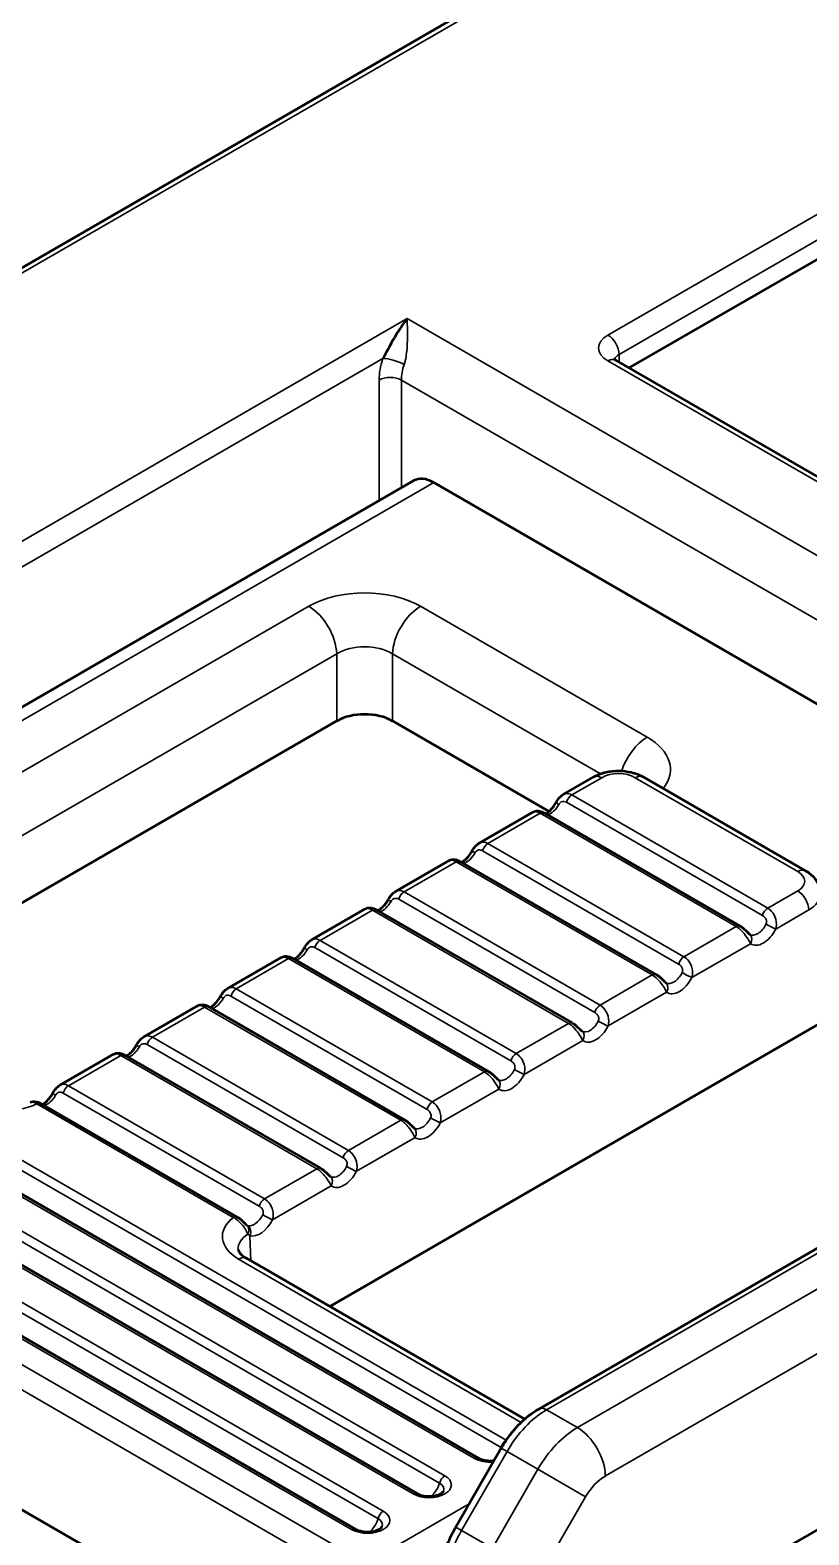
# Model space of a CAD drawing. Header units: millimetres. Extents: x 0 to 415, y 0 to 297.
# Drawn here: x 86.32 to 96.16, y 104.75 to 123.77 of the extents above; entities that cross this region are included whole.
import ezdxf

# ---------------------------------------------------------------- set-up
doc = ezdxf.new("R2010")
doc.units = ezdxf.units.MM
doc.layers.add('Sichtbar (ISO)', color=7, linetype='Continuous', lineweight=50)
doc.layers.add('Sichtbar schmal (ISO)', color=7, linetype='Continuous', lineweight=35)

msp = doc.modelspace()

# ---------------------------------------------------------------- linework, layer by layer
at = {"layer": 'Sichtbar (ISO)'}
for p, q in [((111.023, 135.096), (75.845, 114.785)), ((93.893, 119.504), (99.916, 122.981)), ((126.539, 122.294), (95.613, 104.439)), ((96.975, 117.725), (93.722, 119.603)), ((91.169, 118.079), (81.57, 112.537)), ((91.419, 118.054), (96.373, 115.194)), ((90.193, 115.041), (83.713, 111.299)), ((92.878, 113.899), (90.9, 115.041)), ((93.057, 114.11), (93.444, 114.334)), ((94.068, 114.334), (96.123, 113.148)), ((93.057, 114.11), (93.057, 114.11)), ((91.996, 113.498), (92.674, 113.889)), ((95.294, 112.448), (92.815, 113.88)), ((92.91, 113.88), (92.91, 113.88)), ((90.935, 112.886), (91.613, 113.277)), ((94.234, 111.836), (91.755, 113.267)), ((89.875, 112.273), (90.553, 112.665)), ((93.173, 111.224), (90.694, 112.655)), ((103.535, 112.573), (92.747, 106.344)), ((91.987, 105.724), (80.956, 112.093)), ((88.814, 111.661), (89.492, 112.052)), ((92.112, 110.611), (89.633, 112.042)), ((91.21, 105.275), (80.179, 111.644)), ((87.753, 111.049), (88.431, 111.44)), ((91.052, 109.999), (88.573, 111.43)), ((96.557, 111.366), (90.104, 107.641)), ((90.432, 104.826), (79.401, 111.195)), ((86.693, 110.436), (87.371, 110.828)), ((89.991, 109.387), (87.512, 110.818)), ((86.693, 110.436), (86.693, 110.436)), ((88.935, 108.771), (86.449, 110.206)), ((92.571, 106.217), (89.052, 108.249)), ((92.274, 105.849), (91.698, 104.852)), ((85.561, 105.446), (90.21, 102.762))]:
    msp.add_line(p, q, dxfattribs=at)
for centre, major_axis, ratio, start_param, end_param in [((91.419, 117.646), (-0.25, 0.433), 0.57735, 5.497787, 6.283185), ((90.546, 114.836), (-0.5, 0), 0.577746, 3.927333, 5.497445), ((93.544, 114.161), (-0.1, 0.173), 0.57735, 6.282547, 6.283185), ((93.968, 114.161), (0.1, 0.173), 0.57735, 0, 0.000638), ((92.765, 113.793), (0.05, 0.0866), 0.57735, 0, 0.000809), ((91.705, 113.181), (0.05, 0.0866), 0.57735, 0, 0.000807), ((90.644, 112.568), (0.05, 0.0866), 0.57735, 0, 0.000805), ((95.355, 112.265), (0.0595, 0.0804), 0.803106, 0.004493, 0.005977), ((95.511, 112.52), (-0.094, -0.177), 0.599546, 6.259662, 6.261953), ((89.583, 111.956), (0.05, 0.0866), 0.57735, 0, 0.000804), ((94.294, 111.652), (0.0595, 0.0804), 0.803106, 0.004494, 0.005978), ((94.451, 111.908), (-0.094, -0.177), 0.599546, 6.261081, 6.261953), ((88.523, 111.343), (0.05, 0.0866), 0.57735, 0, 0.000802), ((93.234, 111.04), (0.0595, 0.0804), 0.803106, 0.004495, 0.00598), ((93.39, 111.295), (-0.094, -0.177), 0.599546, 6.261081, 6.261953), ((87.462, 110.731), (0.05, 0.0866), 0.57735, 0, 0.0008), ((92.173, 110.428), (0.0595, 0.0804), 0.803106, 0.004496, 0.00598), ((92.329, 110.683), (-0.094, -0.177), 0.599546, 6.259658, 6.261953), ((86.399, 110.12), (0.05, 0.0866), 0.57735, 0, 0.000797), ((91.112, 109.815), (0.0595, 0.0804), 0.803106, 0.004497, 0.005982), ((91.269, 110.071), (-0.094, -0.177), 0.599546, 6.26108, 6.261953), ((90.052, 109.203), (0.0595, 0.0804), 0.803106, 0.004499, 0.005983), ((90.208, 109.458), (-0.094, -0.177), 0.599546, 6.259656, 6.261953), ((88.952, 108.076), (0.1, 0.173), 0.57735, 0, 0.000635)]:
    msp.add_ellipse(centre, major_axis=major_axis, ratio=ratio, start_param=start_param, end_param=end_param, dxfattribs=at)
for points, knots in [([(91.082, 120.127), (91.061, 120.099), (91.039, 120.069), (91.018, 120.038), (91.008, 120.023), (90.997, 120.007), (90.987, 119.991), (90.979, 119.979), (90.971, 119.967), (90.964, 119.955)], [-0.08964055, -0.08964055, -0.08964055, -0.08964055, -0.07128863, -0.07128863, -0.07128863, -0.06240161, -0.06240161, -0.06240161, -0.05582038, -0.05582038, -0.05582038, -0.05582038]), ([(90.964, 119.955), (90.961, 119.951), (90.958, 119.946), (90.936, 119.911), (90.917, 119.878), (90.857, 119.771), (90.814, 119.69), (90.777, 119.623)], [-0.05582038, -0.05582038, -0.05582038, -0.05582038, -0.05343638, -0.05343638, -0.03690766, -0.03690766, 0, 0, 0, 0]), ([(93.698, 119.621), (93.698, 119.621), (93.698, 119.621), (93.7, 119.619), (93.702, 119.617), (93.71, 119.61), (93.715, 119.607), (93.722, 119.603)], [5.9026968, 5.9026968, 5.9026968, 5.9026968, 5.969026, 5.969026, 6.1261057, 6.1261057, 6.2831853, 6.2831853, 6.2831853, 6.2831853]), ([(93.444, 114.334), (93.49, 114.361), (93.542, 114.38), (93.65, 114.406), (93.707, 114.412), (93.815, 114.411), (93.868, 114.404), (93.971, 114.38), (94.023, 114.36), (94.068, 114.334)], [0, 0, 0, 0, 0.01721388, 0.01721388, 0.03403368, 0.03403368, 0.0497152, 0.0497152, 0.06675706, 0.06675706, 0.06675706, 0.06675706]), ([(92.834, 113.869), (92.835, 113.869), (92.836, 113.87), (92.843, 113.874), (92.851, 113.878), (92.874, 113.895), (92.891, 113.909), (92.922, 113.943), (92.938, 113.963), (92.956, 113.992), (92.962, 114.001), (92.967, 114.01)], [0.01729466, 0.01729466, 0.01729466, 0.01729466, 0.0177364, 0.0177364, 0.02139032, 0.02139032, 0.02879101, 0.02879101, 0.03617596, 0.03617596, 0.03926025, 0.03926025, 0.03926025, 0.03926025]), ([(92.967, 114.01), (92.979, 114.032), (92.992, 114.052), (93.022, 114.086), (93.039, 114.1), (93.057, 114.11)], [0, 0, 0, 0, 0.00738902, 0.00738902, 0.01397717, 0.01397717, 0.01397717, 0.01397717]), ([(92.676, 113.891), (92.686, 113.896), (92.697, 113.9), (92.719, 113.904), (92.731, 113.905), (92.753, 113.903), (92.765, 113.901), (92.789, 113.893), (92.802, 113.887), (92.815, 113.88)], [0.0002568, 0.0002568, 0.0002568, 0.0002568, 0.00376389, 0.00376389, 0.00737982, 0.00737982, 0.01142902, 0.01142902, 0.01619149, 0.01619149, 0.01619149, 0.01619149]), ([(91.773, 113.256), (91.774, 113.257), (91.775, 113.257), (91.783, 113.261), (91.79, 113.266), (91.814, 113.282), (91.83, 113.297), (91.862, 113.331), (91.877, 113.35), (91.896, 113.38), (91.901, 113.389), (91.906, 113.398)], [0.01729453, 0.01729453, 0.01729453, 0.01729453, 0.01773664, 0.01773664, 0.02139081, 0.02139081, 0.02879199, 0.02879199, 0.03617743, 0.03617743, 0.03926021, 0.03926021, 0.03926021, 0.03926021]), ([(91.906, 113.398), (91.919, 113.421), (91.934, 113.444), (91.965, 113.476), (91.98, 113.489), (91.996, 113.498)], [0, 0, 0, 0, 0.00808977, 0.00808977, 0.01397545, 0.01397545, 0.01397545, 0.01397545]), ([(91.616, 113.279), (91.626, 113.284), (91.637, 113.288), (91.66, 113.292), (91.672, 113.293), (91.698, 113.29), (91.711, 113.287), (91.734, 113.278), (91.744, 113.273), (91.755, 113.267)], [0.00035458, 0.00035458, 0.00035458, 0.00035458, 0.00389403, 0.00389403, 0.00783053, 0.00783053, 0.01233087, 0.01233087, 0.01620142, 0.01620142, 0.01620142, 0.01620142]), ([(96.123, 113.148), (96.165, 113.123), (96.203, 113.092), (96.263, 113.021), (96.286, 112.979), (96.305, 112.912), (96.309, 112.888), (96.31, 112.864)], [0.00000784, 0.00000784, 0.00000784, 0.00000784, 0.01584024, 0.01584024, 0.0311681, 0.0311681, 0.0392042, 0.0392042, 0.0392042, 0.0392042]), ([(90.845, 112.785), (90.857, 112.807), (90.871, 112.828), (90.901, 112.861), (90.917, 112.875), (90.935, 112.886)], [0, 0, 0, 0, 0.00743343, 0.00743343, 0.01397447, 0.01397447, 0.01397447, 0.01397447]), ([(90.556, 112.666), (90.566, 112.672), (90.576, 112.675), (90.599, 112.68), (90.612, 112.68), (90.637, 112.678), (90.65, 112.674), (90.673, 112.666), (90.684, 112.661), (90.694, 112.655)], [0.00035459, 0.00035459, 0.00035459, 0.00035459, 0.00389402, 0.00389402, 0.00783053, 0.00783053, 0.01233091, 0.01233091, 0.01620141, 0.01620141, 0.01620141, 0.01620141]), ([(90.713, 112.644), (90.72, 112.648), (90.727, 112.652), (90.743, 112.663), (90.752, 112.67), (90.775, 112.69), (90.79, 112.706), (90.819, 112.742), (90.833, 112.763), (90.845, 112.785)], [0.01727863, 0.01727863, 0.01727863, 0.01727863, 0.02096902, 0.02096902, 0.02496589, 0.02496589, 0.03168113, 0.03168113, 0.03925233, 0.03925233, 0.03925233, 0.03925233]), ([(95.294, 112.448), (95.305, 112.442), (95.315, 112.435), (95.334, 112.42), (95.343, 112.413), (95.358, 112.399), (95.365, 112.393), (95.376, 112.382), (95.381, 112.377), (95.389, 112.369), (95.392, 112.366), (95.4, 112.358), (95.404, 112.354), (95.41, 112.348), (95.413, 112.347), (95.414, 112.346), (95.414, 112.345), (95.414, 112.345)], [0, 0, 0, 0, 0.00393863, 0.00393863, 0.00745138, 0.00745138, 0.01018635, 0.01018635, 0.01219072, 0.01219072, 0.01374035, 0.01374035, 0.01615821, 0.01615821, 0.01810866, 0.01810866, 0.01833544, 0.01833544, 0.01833544, 0.01833544]), ([(89.785, 112.173), (89.798, 112.196), (89.813, 112.219), (89.844, 112.252), (89.859, 112.264), (89.875, 112.273)], [0, 0, 0, 0, 0.00808967, 0.00808967, 0.01397545, 0.01397545, 0.01397545, 0.01397545]), ([(89.494, 112.054), (89.504, 112.059), (89.515, 112.063), (89.537, 112.067), (89.549, 112.068), (89.571, 112.066), (89.583, 112.063), (89.607, 112.056), (89.621, 112.05), (89.633, 112.042)], [0.00025681, 0.00025681, 0.00025681, 0.00025681, 0.00376384, 0.00376384, 0.0073798, 0.0073798, 0.01142925, 0.01142925, 0.01619145, 0.01619145, 0.01619145, 0.01619145]), ([(89.652, 112.032), (89.653, 112.032), (89.654, 112.033), (89.661, 112.037), (89.669, 112.041), (89.692, 112.058), (89.709, 112.072), (89.74, 112.106), (89.756, 112.126), (89.775, 112.155), (89.78, 112.164), (89.785, 112.173)], [0.01729428, 0.01729428, 0.01729428, 0.01729428, 0.01773718, 0.01773718, 0.02139183, 0.02139183, 0.02879404, 0.02879404, 0.0361805, 0.0361805, 0.03926014, 0.03926014, 0.03926014, 0.03926014]), ([(88.724, 111.56), (88.736, 111.582), (88.75, 111.603), (88.78, 111.637), (88.796, 111.651), (88.814, 111.661)], [0, 0, 0, 0, 0.00743333, 0.00743333, 0.01397447, 0.01397447, 0.01397447, 0.01397447]), ([(94.233, 111.836), (94.244, 111.83), (94.255, 111.823), (94.274, 111.808), (94.282, 111.801), (94.297, 111.787), (94.303, 111.781), (94.314, 111.771), (94.319, 111.766), (94.327, 111.758), (94.331, 111.754), (94.336, 111.749), (94.339, 111.746), (94.343, 111.742), (94.345, 111.74), (94.348, 111.738), (94.349, 111.736), (94.352, 111.734), (94.353, 111.733), (94.354, 111.733)], [0, 0, 0, 0, 0.00399347, 0.00399347, 0.0074217, 0.0074217, 0.00999078, 0.00999078, 0.01207308, 0.01207308, 0.01363484, 0.01363484, 0.01494836, 0.01494836, 0.01605273, 0.01605273, 0.01696849, 0.01696849, 0.01839907, 0.01839907, 0.01839907, 0.01839907]), ([(88.591, 111.419), (88.592, 111.42), (88.593, 111.42), (88.601, 111.424), (88.608, 111.429), (88.632, 111.445), (88.648, 111.46), (88.68, 111.494), (88.695, 111.513), (88.714, 111.543), (88.719, 111.552), (88.724, 111.56)], [0.01729416, 0.01729416, 0.01729416, 0.01729416, 0.01773747, 0.01773747, 0.02139237, 0.02139237, 0.02879511, 0.02879511, 0.03618209, 0.03618209, 0.0392601, 0.0392601, 0.0392601, 0.0392601]), ([(88.434, 111.441), (88.443, 111.447), (88.454, 111.45), (88.477, 111.455), (88.488, 111.455), (88.511, 111.453), (88.522, 111.451), (88.547, 111.443), (88.56, 111.438), (88.573, 111.43)], [0.00025682, 0.00025682, 0.00025682, 0.00025682, 0.00376382, 0.00376382, 0.0073798, 0.0073798, 0.01142932, 0.01142932, 0.01619144, 0.01619144, 0.01619144, 0.01619144]), ([(93.173, 111.224), (93.183, 111.217), (93.194, 111.21), (93.213, 111.196), (93.222, 111.188), (93.236, 111.175), (93.243, 111.169), (93.254, 111.158), (93.258, 111.154), (93.267, 111.145), (93.27, 111.142), (93.276, 111.136), (93.278, 111.134), (93.283, 111.13), (93.284, 111.128), (93.287, 111.125), (93.289, 111.124), (93.291, 111.122), (93.292, 111.121), (93.293, 111.121)], [0, 0, 0, 0, 0.00399347, 0.00399347, 0.00742169, 0.00742169, 0.00999077, 0.00999077, 0.01207307, 0.01207307, 0.01363482, 0.01363482, 0.01494834, 0.01494834, 0.01605271, 0.01605271, 0.01696847, 0.01696847, 0.01839903, 0.01839903, 0.01839903, 0.01839903]), ([(87.531, 110.807), (87.537, 110.81), (87.545, 110.815), (87.561, 110.826), (87.569, 110.832), (87.593, 110.853), (87.608, 110.868), (87.637, 110.904), (87.651, 110.926), (87.663, 110.948)], [0.01727859, 0.01727859, 0.01727859, 0.01727859, 0.02092675, 0.02092675, 0.02492984, 0.02492984, 0.03165947, 0.03165947, 0.03925197, 0.03925197, 0.03925197, 0.03925197]), ([(87.663, 110.948), (87.675, 110.97), (87.689, 110.991), (87.719, 111.024), (87.735, 111.038), (87.753, 111.049)], [0, 0, 0, 0, 0.00743328, 0.00743328, 0.01397448, 0.01397448, 0.01397448, 0.01397448]), ([(87.374, 110.829), (87.384, 110.834), (87.394, 110.838), (87.417, 110.843), (87.43, 110.843), (87.455, 110.841), (87.468, 110.837), (87.491, 110.829), (87.502, 110.824), (87.512, 110.818)], [0.00035403, 0.00035403, 0.00035403, 0.00035403, 0.00389392, 0.00389392, 0.00783038, 0.00783038, 0.01233084, 0.01233084, 0.01620147, 0.01620147, 0.01620147, 0.01620147]), ([(92.112, 110.611), (92.123, 110.605), (92.133, 110.598), (92.152, 110.583), (92.161, 110.576), (92.176, 110.563), (92.182, 110.557), (92.193, 110.546), (92.198, 110.541), (92.206, 110.533), (92.209, 110.53), (92.215, 110.524), (92.218, 110.521), (92.222, 110.517), (92.224, 110.516), (92.227, 110.513), (92.228, 110.512), (92.231, 110.509), (92.232, 110.509), (92.232, 110.508)], [0, 0, 0, 0, 0.00399347, 0.00399347, 0.00742169, 0.00742169, 0.00999076, 0.00999076, 0.01207306, 0.01207306, 0.01363481, 0.01363481, 0.01494832, 0.01494832, 0.01605269, 0.01605269, 0.01696846, 0.01696846, 0.01839898, 0.01839898, 0.01839898, 0.01839898]), ([(86.47, 110.195), (86.473, 110.196), (86.475, 110.197), (86.487, 110.204), (86.496, 110.21), (86.522, 110.23), (86.538, 110.247), (86.563, 110.275), (86.571, 110.286), (86.588, 110.31), (86.596, 110.323), (86.603, 110.336)], [0.01728062, 0.01728062, 0.01728062, 0.01728062, 0.01872696, 0.01872696, 0.02314305, 0.02314305, 0.03055102, 0.03055102, 0.03481832, 0.03481832, 0.03927361, 0.03927361, 0.03927361, 0.03927361]), ([(86.603, 110.336), (86.615, 110.357), (86.628, 110.378), (86.658, 110.412), (86.675, 110.426), (86.693, 110.436)], [0, 0, 0, 0, 0.0073887, 0.0073887, 0.01397718, 0.01397718, 0.01397718, 0.01397718]), ([(86.318, 110.221), (86.328, 110.226), (86.34, 110.229), (86.364, 110.232), (86.376, 110.231), (86.402, 110.227), (86.414, 110.223), (86.434, 110.215), (86.442, 110.211), (86.449, 110.206)], [0.00027092, 0.00027092, 0.00027092, 0.00027092, 0.00394205, 0.00394205, 0.00792784, 0.00792784, 0.01239431, 0.01239431, 0.01526275, 0.01526275, 0.01526275, 0.01526275]), ([(91.051, 109.999), (91.062, 109.993), (91.072, 109.986), (91.091, 109.971), (91.1, 109.963), (91.116, 109.95), (91.122, 109.943), (91.134, 109.932), (91.138, 109.928), (91.146, 109.92), (91.149, 109.916), (91.157, 109.909), (91.162, 109.904), (91.168, 109.899), (91.17, 109.897), (91.171, 109.896), (91.171, 109.896), (91.172, 109.896)], [0, 0, 0, 0, 0.00393863, 0.00393863, 0.00745133, 0.00745133, 0.01018626, 0.01018626, 0.01219064, 0.01219064, 0.01374029, 0.01374029, 0.01615814, 0.01615814, 0.01810861, 0.01810861, 0.01833524, 0.01833524, 0.01833524, 0.01833524]), ([(89.991, 109.387), (90.001, 109.38), (90.012, 109.373), (90.031, 109.359), (90.04, 109.351), (90.054, 109.338), (90.061, 109.332), (90.072, 109.321), (90.077, 109.316), (90.085, 109.308), (90.088, 109.305), (90.094, 109.299), (90.096, 109.297), (90.101, 109.293), (90.103, 109.291), (90.106, 109.288), (90.107, 109.287), (90.109, 109.285), (90.11, 109.284), (90.111, 109.284)], [0, 0, 0, 0, 0.00399347, 0.00399347, 0.00742167, 0.00742167, 0.00999075, 0.00999075, 0.01207304, 0.01207304, 0.01363478, 0.01363478, 0.01494828, 0.01494828, 0.01605265, 0.01605265, 0.01696843, 0.01696843, 0.01839889, 0.01839889, 0.01839889, 0.01839889]), ([(88.935, 108.771), (88.946, 108.765), (88.956, 108.758), (88.975, 108.744), (88.984, 108.736), (88.999, 108.723), (89.005, 108.717), (89.016, 108.706), (89.02, 108.701), (89.028, 108.694), (89.031, 108.69), (89.036, 108.685), (89.038, 108.683), (89.043, 108.678), (89.046, 108.675), (89.049, 108.672), (89.05, 108.672), (89.052, 108.67), (89.052, 108.67), (89.052, 108.67)], [0.00000498, 0.00000498, 0.00000498, 0.00000498, 0.00389676, 0.00389676, 0.00735324, 0.00735324, 0.01000045, 0.01000045, 0.01194067, 0.01194067, 0.01344839, 0.01344839, 0.01461906, 0.01461906, 0.01642878, 0.01642878, 0.01737286, 0.01737286, 0.01835582, 0.01835582, 0.01835582, 0.01835582]), ([(88.947, 108.362), (88.947, 108.354), (88.949, 108.344), (88.968, 108.316), (88.978, 108.304), (89.008, 108.277), (89.028, 108.263), (89.051, 108.249)], [0, 0, 0, 0, 0.02020507, 0.02020507, 0.03128504, 0.03128504, 0.04305099, 0.04305099, 0.04305099, 0.04305099]), ([(92.274, 105.849), (92.298, 105.89), (92.324, 105.931), (92.379, 106.009), (92.408, 106.046), (92.469, 106.118), (92.501, 106.151), (92.568, 106.215), (92.602, 106.244), (92.673, 106.298), (92.71, 106.323), (92.747, 106.344)], [0.7853982, 0.7853982, 0.7853982, 0.7853982, 0.9424778, 0.9424778, 1.0995574, 1.0995574, 1.2566371, 1.2566371, 1.4137167, 1.4137167, 1.5707963, 1.5707963, 1.5707963, 1.5707963]), ([(91.987, 105.724), (91.997, 105.718), (92.01, 105.713), (92.039, 105.702), (92.056, 105.698), (92.093, 105.692), (92.113, 105.69), (92.15, 105.69), (92.167, 105.69), (92.184, 105.693)], [0, 0, 0, 0, 0.2420889, 0.2420889, 0.4982732, 0.4982732, 0.7656536, 0.7656536, 0.994767, 0.994767, 0.994767, 0.994767]), ([(91.21, 105.275), (91.22, 105.269), (91.232, 105.264), (91.261, 105.253), (91.278, 105.249), (91.315, 105.243), (91.335, 105.241), (91.375, 105.24), (91.396, 105.242), (91.435, 105.248), (91.453, 105.252), (91.484, 105.262), (91.498, 105.268), (91.519, 105.28), (91.527, 105.286), (91.537, 105.296), (91.54, 105.3), (91.542, 105.303), (91.542, 105.304), (91.542, 105.304)], [6.283185, 6.283185, 6.283185, 6.283185, 6.525274, 6.525274, 6.781459, 6.781459, 7.048839, 7.048839, 7.320647, 7.320647, 7.589046, 7.589046, 7.846468, 7.846468, 8.088966, 8.088966, 8.326322, 8.326322, 8.3867, 8.3867, 8.3867, 8.3867]), ([(90.432, 104.826), (90.442, 104.82), (90.454, 104.814), (90.483, 104.804), (90.5, 104.8), (90.537, 104.794), (90.557, 104.792), (90.598, 104.791), (90.618, 104.793), (90.657, 104.798), (90.675, 104.803), (90.706, 104.813), (90.72, 104.819), (90.741, 104.831), (90.749, 104.837), (90.759, 104.847), (90.762, 104.851), (90.764, 104.854), (90.764, 104.855), (90.764, 104.855)], [0, 0, 0, 0, 0.242089, 0.242089, 0.498273, 0.498273, 0.765654, 0.765654, 1.037462, 1.037462, 1.305861, 1.305861, 1.563283, 1.563283, 1.805781, 1.805781, 2.043137, 2.043137, 2.103514, 2.103514, 2.103514, 2.103514]), ([(91.506, 104.194), (91.506, 104.237), (91.509, 104.281), (91.52, 104.37), (91.528, 104.414), (91.55, 104.504), (91.563, 104.548), (91.595, 104.637), (91.612, 104.681), (91.652, 104.768), (91.675, 104.81), (91.698, 104.852)], [0, 0, 0, 0, 0.1570796, 0.1570796, 0.3141593, 0.3141593, 0.4712389, 0.4712389, 0.6283185, 0.6283185, 0.7853982, 0.7853982, 0.7853982, 0.7853982])]:
    msp.add_open_spline(points, degree=3, knots=knots, dxfattribs=at)
for points in [[(92.674, 113.889), (92.674, 113.889), (92.674, 113.889), (92.674, 113.889)], [(91.996, 113.498), (91.996, 113.498), (91.996, 113.498), (91.996, 113.498)], [(90.935, 112.886), (90.935, 112.886), (90.935, 112.886), (90.935, 112.886)], [(89.875, 112.273), (89.875, 112.273), (89.875, 112.273), (89.875, 112.273)], [(95.414, 112.345), (95.414, 112.345), (95.415, 112.345), (95.415, 112.345)], [(89.492, 112.052), (89.492, 112.052), (89.492, 112.052), (89.492, 112.052)], [(88.814, 111.661), (88.814, 111.661), (88.814, 111.661), (88.814, 111.661)], [(94.354, 111.733), (94.354, 111.733), (94.354, 111.733), (94.354, 111.732)], [(88.431, 111.44), (88.431, 111.44), (88.431, 111.44), (88.431, 111.44)], [(93.293, 111.121), (93.293, 111.12), (93.293, 111.12), (93.294, 111.12)], [(87.753, 111.049), (87.753, 111.049), (87.753, 111.049), (87.753, 111.049)], [(92.232, 110.508), (92.232, 110.508), (92.233, 110.508), (92.233, 110.508)], [(86.315, 110.22), (86.315, 110.22), (86.316, 110.22), (86.316, 110.22)], [(91.172, 109.896), (91.172, 109.896), (91.172, 109.895), (91.172, 109.895)], [(90.111, 109.283), (90.111, 109.283), (90.111, 109.283), (90.112, 109.283)]]:
    msp.add_open_spline(points, degree=3, dxfattribs=at)
at = {"layer": 'Sichtbar schmal (ISO)'}
for p, q in [((75.945, 114.775), (111.123, 135.086)), ((127.273, 125.761), (93.236, 106.11)), ((93.59, 105.498), (127.627, 125.149)), ((99.774, 123.471), (93.622, 119.919)), ((93.764, 119.674), (99.916, 123.226)), ((91.082, 120.127), (78.879, 113.081)), ((91.082, 120.127), (103.909, 112.721)), ((93.764, 119.579), (93.764, 119.674)), ((79.02, 112.836), (90.777, 119.623)), ((93.622, 119.593), (96.875, 117.715)), ((90.729, 119.351), (90.729, 117.825)), ((91.012, 117.988), (91.012, 119.351)), ((91.012, 119.351), (103.144, 112.347)), ((81.716, 112.452), (91.419, 118.054)), ((89.839, 116.491), (82.377, 112.183)), ((94.119, 114.836), (91.253, 116.491)), ((82.977, 111.724), (90.193, 115.89)), ((90.193, 115.89), (90.193, 115.041)), ((90.9, 115.041), (90.9, 115.89)), ((90.9, 115.89), (93.527, 114.373)), ((93.165, 114.106), (93.544, 114.324)), ((93.968, 114.324), (96.023, 113.138)), ((93.099, 114.013), (95.578, 112.581)), ((95.644, 112.674), (93.165, 114.106)), ((92.105, 113.493), (92.765, 113.875)), ((92.765, 113.875), (95.244, 112.443)), ((92.038, 113.4), (94.517, 111.969)), ((94.584, 112.062), (92.105, 113.493)), ((91.044, 112.881), (91.705, 113.262)), ((91.705, 113.262), (94.184, 111.831)), ((93.523, 111.45), (91.044, 112.881)), ((96.023, 112.893), (95.644, 112.674)), ((89.983, 112.268), (90.644, 112.65)), ((90.644, 112.65), (93.123, 111.219)), ((90.977, 112.788), (93.456, 111.357)), ((92.847, 106.334), (103.909, 112.721)), ((95.745, 112.411), (96.164, 112.652)), ((95.244, 112.443), (94.584, 112.062)), ((92.337, 105.95), (81.306, 112.319)), ((92.462, 110.837), (89.983, 112.268)), ((80.906, 112.088), (91.937, 105.719)), ((81.24, 112.226), (92.271, 105.857)), ((88.923, 111.656), (89.583, 112.037)), ((89.583, 112.037), (92.062, 110.606)), ((89.917, 112.176), (92.396, 110.744)), ((95.426, 112.226), (94.685, 111.798)), ((91.56, 105.501), (80.529, 111.87)), ((80.462, 111.777), (91.493, 105.408)), ((94.184, 111.831), (93.523, 111.45)), ((80.129, 111.639), (91.16, 105.27)), ((88.856, 111.563), (91.335, 110.132)), ((91.402, 110.225), (88.923, 111.656)), ((94.365, 111.614), (93.624, 111.186)), ((79.684, 111.328), (90.715, 104.959)), ((90.782, 105.052), (79.751, 111.421)), ((87.862, 111.044), (88.523, 111.425)), ((88.523, 111.425), (91.002, 109.994)), ((90.351, 104.515), (78.821, 111.172)), ((79.351, 111.19), (90.382, 104.821)), ((93.123, 111.219), (92.462, 110.837)), ((78.68, 110.931), (90.21, 104.275)), ((87.795, 110.951), (90.274, 109.52)), ((90.341, 109.613), (87.862, 111.044)), ((93.304, 111.001), (92.563, 110.573)), ((86.801, 110.431), (87.462, 110.813)), ((87.462, 110.813), (89.941, 109.382)), ((92.062, 110.606), (91.402, 110.225)), ((86.735, 110.338), (89.214, 108.907)), ((89.28, 109), (86.801, 110.431)), ((92.244, 110.389), (91.503, 109.961)), ((86.399, 110.201), (88.885, 108.766)), ((91.002, 109.994), (90.341, 109.613)), ((91.183, 109.777), (90.442, 109.349)), ((89.941, 109.382), (89.28, 109)), ((90.123, 109.164), (89.381, 108.736)), ((89.094, 108.535), (89.109, 108.216)), ((88.952, 108.239), (92.526, 106.175)), ((93.236, 106.11), (92.847, 106.334)), ((91.772, 104.809), (92.347, 105.807)), ((92.347, 105.807), (92.274, 105.849)), ((92.347, 105.807), (92.736, 105.582)), ((92.736, 105.582), (92.161, 104.585)), ((93.34, 105.234), (92.736, 105.582)), ((92.764, 104.236), (93.34, 105.234)), ((91.869, 105.147), (90.775, 104.515)), ((91.698, 104.852), (91.772, 104.809)), ((92.161, 104.585), (91.772, 104.809))]:
    msp.add_line(p, q, dxfattribs=at)
for centre, major_axis, ratio, start_param, end_param in [((93.905, 119.756), (-0.4, 0), 0.57735, 5.497787, 7.068583), ((93.622, 119.756), (0.1, -0.173), 0.57735, 0.785398, 2.356194), ((93.905, 119.593), (-0.2, 0), 0.57735, 5.497787, 6.11528), ((91.224, 119.637), (-0.35, -0.606), 0.57735, 5.054876, 5.497787), ((90.918, 119.542), (-0.19, 0.063), 0.274205, 4.068436, 5.639232), ((91.365, 119.555), (0.25, 0.433), 0.57735, 1.913283, 2.356194), ((93.622, 119.429), (0.1, 0.173), 0.57735, 0, 0.785398), ((90.87, 119.269), (-0.2, 0), 0.57735, 3.926991, 5.497787), ((90.546, 116.083), (-1, 0), 0.577746, 3.927333, 5.497445), ((89.839, 116.083), (-0.25, 0.433), 0.57735, 3.953171, 5.497787), ((91.253, 116.083), (0.25, 0.433), 0.57735, 0.785398, 2.330015), ((90.546, 115.674), (0.5, 0), 0.608753, 0.785741, 2.355852), ((94.119, 114.428), (0.25, 0.433), 0.57735, 0.785398, 1.932021), ((93.412, 114.428), (1.001, 0), 0.576955, 5.853718, 7.068241), ((93.544, 114.161), (-0.1, 0.173), 0.57735, 5.497787, 6.282547), ((93.756, 114.202), (0.3, 0), 0.577746, 0.785741, 2.355852), ((93.968, 114.161), (0.1, 0.173), 0.57735, 0.000638, 0.785398), ((92.898, 114.029), (0.106, 0.17), 0.554261, 3.707768, 4.797853), ((93.054, 113.962), (-0.0877, 0.048), 0.066295, 0.000884, 0.955224), ((93.165, 114.024), (0.05, 0.0866), 0.57735, 0.785398, 2.016358), ((92.765, 113.793), (0.05, 0.0866), 0.57735, 0.000809, 0.785398), ((91.838, 113.416), (0.106, 0.17), 0.554261, 3.707768, 4.797853), ((91.994, 113.35), (-0.0877, 0.048), 0.066295, 0.000882, 0.955224), ((92.105, 113.412), (0.05, 0.0866), 0.57735, 0.785398, 2.016358), ((91.705, 113.181), (0.05, 0.0866), 0.57735, 0.000807, 0.785398), ((96.023, 112.975), (0.1, 0.173), 0.57735, 0.000628, 0.785398), ((95.811, 113.015), (0.3, 0), 0.576955, 5.49813, 7.068241), ((91.044, 112.799), (0.05, 0.0866), 0.57735, 0.785398, 2.016358), ((96.023, 112.73), (0.1, -0.173), 0.57735, 0.811578, 2.356194), ((95.811, 112.852), (0.5, 0.009), 0.577145, 5.487671, 6.291438), ((90.644, 112.568), (0.05, 0.0866), 0.57735, 0.000805, 0.785398), ((90.777, 112.804), (0.106, 0.17), 0.554261, 3.707768, 4.797853), ((90.933, 112.737), (-0.0877, 0.048), 0.066295, 0.000879, 0.955224), ((95.644, 112.593), (0.05, 0.0866), 0.57735, 0.785398, 2.016358), ((95.244, 112.362), (0.05, 0.0866), 0.57735, 0.00195, 0.785398), ((95.511, 112.52), (-0.094, -0.177), 0.599546, 6.261953, 7.900066), ((95.675, 112.449), (0.0892, -0.0452), 0.043529, 4.095047, 5.64862), ((89.983, 112.187), (0.05, 0.0866), 0.57735, 0.785398, 2.016358), ((95.355, 112.265), (0.0595, 0.0804), 0.803106, 4.821921, 6.287678), ((95.582, 112.482), (0.144, 0.263), 0.59226, 3.060482, 4.765912), ((89.583, 111.956), (0.05, 0.0866), 0.57735, 0.000804, 0.785398), ((89.716, 112.192), (0.106, 0.17), 0.554261, 3.707768, 4.797853), ((89.872, 112.125), (-0.0877, 0.048), 0.066295, 0.000876, 0.955224), ((94.584, 111.98), (0.05, 0.0866), 0.57735, 0.785398, 2.016358), ((94.451, 111.908), (-0.094, -0.177), 0.599546, 6.261953, 7.900066), ((94.614, 111.837), (0.0892, -0.0452), 0.043529, 4.095047, 5.64862), ((94.184, 111.749), (0.05, 0.0866), 0.57735, 0.001948, 0.785398), ((94.294, 111.652), (0.0595, 0.0804), 0.803106, 4.821921, 6.287679), ((94.521, 111.869), (0.144, 0.263), 0.59226, 3.060482, 4.765912), ((88.656, 111.579), (0.106, 0.17), 0.554261, 3.707768, 4.797853), ((88.812, 111.512), (-0.0877, 0.048), 0.066295, 0.000874, 0.955224), ((88.923, 111.574), (0.05, 0.0866), 0.57735, 0.785398, 2.016358), ((88.523, 111.343), (0.05, 0.0866), 0.57735, 0.000802, 0.785398), ((93.523, 111.368), (0.05, 0.0866), 0.57735, 0.785398, 2.016358), ((93.123, 111.137), (0.05, 0.0866), 0.57735, 0.001946, 0.785398), ((93.234, 111.04), (0.0595, 0.0804), 0.803106, 4.821921, 6.28768), ((93.39, 111.295), (-0.094, -0.177), 0.599546, 6.261953, 7.900066), ((93.461, 111.257), (0.144, 0.263), 0.59226, 3.060482, 4.765912), ((93.553, 111.224), (0.0892, -0.0452), 0.043529, 4.095047, 5.64862), ((87.595, 110.967), (0.106, 0.17), 0.554261, 3.707768, 4.797853), ((87.751, 110.9), (-0.0877, 0.048), 0.066295, 0.000871, 0.955224), ((87.862, 110.962), (0.05, 0.0866), 0.57735, 0.785398, 2.016358), ((87.462, 110.731), (0.05, 0.0866), 0.57735, 0.0008, 0.785398), ((92.462, 110.756), (0.05, 0.0866), 0.57735, 0.785398, 2.016358), ((92.062, 110.525), (0.05, 0.0866), 0.57735, 0.001944, 0.785398), ((92.329, 110.683), (-0.094, -0.177), 0.599546, 6.261953, 7.900066), ((92.4, 110.644), (0.144, 0.263), 0.59226, 3.060482, 4.765912), ((92.493, 110.612), (0.0892, -0.0452), 0.043529, 4.095047, 5.64862), ((86.69, 110.288), (-0.0877, 0.048), 0.066295, 0.000869, 0.955224), ((86.801, 110.35), (-0.05, -0.0866), 0.57735, 3.926991, 5.15795), ((92.173, 110.428), (0.0595, 0.0804), 0.803106, 4.821921, 6.287682), ((85.95, 110.512), (0.7, 0), 0.577746, 3.927333, 5.409379), ((86.399, 110.12), (0.05, 0.0866), 0.57735, 0.000797, 0.78536), ((86.534, 110.355), (0.106, 0.17), 0.554261, 3.707768, 4.797853), ((91.402, 110.143), (0.05, 0.0866), 0.57735, 0.785398, 2.016358), ((91.002, 109.912), (0.05, 0.0866), 0.57735, 0.001942, 0.785398), ((91.269, 110.071), (-0.094, -0.177), 0.599546, 6.261953, 7.900066), ((91.339, 110.032), (0.144, 0.263), 0.59226, 3.060482, 4.765912), ((91.432, 110), (0.0892, -0.0452), 0.043529, 4.095047, 5.64862), ((91.112, 109.815), (0.0595, 0.0804), 0.803106, 4.821921, 6.287683), ((90.341, 109.531), (0.05, 0.0866), 0.57735, 0.785398, 2.016358), ((89.941, 109.3), (0.05, 0.0866), 0.57735, 0.00194, 0.785398), ((90.208, 109.458), (-0.094, -0.177), 0.599546, 6.261953, 7.900066), ((90.371, 109.387), (0.0892, -0.0452), 0.043529, 4.095047, 5.64862), ((90.052, 109.203), (0.0595, 0.0804), 0.803106, 4.821921, 6.287684), ((90.279, 109.42), (0.144, 0.263), 0.59226, 3.060482, 4.765912), ((89.28, 108.919), (-0.05, -0.0866), 0.57735, 3.926991, 5.15795), ((89.447, 108.525), (-0.7, 0), 0.576955, 5.642682, 7.068241), ((88.885, 108.685), (0.05, 0.0866), 0.57735, 0.000804, 0.785398), ((88.992, 108.59), (0.0602, 0.0799), 0.830023, 4.88607, 6.28552), ((89.147, 108.846), (-0.094, -0.177), 0.599546, 0.116994, 1.616881), ((89.024, 108.574), (0.0288, 0.0958), 0.799494, 4.544868, 6.094779), ((89.218, 108.807), (0.144, 0.263), 0.59226, 3.266026, 4.765912), ((89.311, 108.775), (-0.0892, 0.0452), 0.043529, 0.953455, 2.507027), ((89.447, 108.361), (-0.501, 0.009), 0.576513, 5.582096, 6.313882), ((88.952, 108.076), (0.1, 0.173), 0.57735, 0.000635, 0.785398), ((92.847, 105.518), (0.5, 0.866), 0.57735, 0.785398, 1.570796), ((92.847, 106.171), (-0.1, 0.173), 0.57735, 5.497787, 6.283185), ((93.236, 105.293), (-0.5, -0.866), 0.57735, 3.926991, 4.712389), ((93.236, 105.702), (-0.25, 0.433), 0.57735, 3.926991, 5.497787), ((92.137, 105.835), (0.1, 0.173), 0.57735, 4.977721, 5.15795), ((92.337, 105.868), (0.05, 0.0866), 0.57735, 0.785398, 2.016358), ((92.137, 105.78), (0.189, 0), 0.57735, 0.737779, 0.785398), ((92.137, 105.835), (-0.283, 0), 0.57735, 3.924998, 3.926991), ((91.937, 105.638), (0.05, 0.0866), 0.57735, 0, 0.785398), ((92.137, 105.835), (0.283, 0), 0.57735, 3.926991, 4.836864), ((92.137, 105.835), (0.1, 0.173), 0.57735, 4.125925, 4.447057), ((91.36, 105.386), (0.283, 0), 0.57735, 3.926991, 7.068583), ((91.36, 105.386), (0.1, 0.173), 0.57735, 4.125925, 5.15795), ((91.56, 105.419), (0.05, 0.0866), 0.57735, 0.785398, 2.016358), ((91.36, 105.331), (0.189, 0), 0.57735, 6.030505, 7.068583), ((93.59, 105.089), (0.25, 0.433), 0.57735, 0.785398, 1.570796), ((91.16, 105.188), (0.05, 0.0866), 0.57735, 0, 0.785398), ((90.582, 104.937), (0.283, 0), 0.57735, 3.926991, 7.068583), ((90.782, 104.97), (0.05, 0.0866), 0.57735, 0.785398, 2.016358), ((90.382, 104.739), (0.05, 0.0866), 0.57735, 0, 0.785398), ((90.582, 104.937), (0.1, 0.173), 0.57735, 4.125925, 5.15795), ((90.582, 104.882), (0.189, 0), 0.57735, 6.030505, 7.068583), ((92.272, 104.521), (0.5, 0.866), 0.57735, 1.570796, 2.356194)]:
    msp.add_ellipse(centre, major_axis=major_axis, ratio=ratio, start_param=start_param, end_param=end_param, dxfattribs=at)
for points, knots in [([(91.046, 119.546), (91.051, 119.563), (91.056, 119.581), (91.067, 119.629), (91.072, 119.66), (91.081, 119.731), (91.084, 119.771), (91.088, 119.869), (91.089, 119.926), (91.087, 120.033), (91.084, 120.083), (91.082, 120.127)], [0, 0, 0, 0, 0.00788189, 0.00788189, 0.0204929, 0.0204929, 0.03690766, 0.03690766, 0.06240161, 0.06240161, 0.08964055, 0.08964055, 0.08964055, 0.08964055]), ([(93.001, 113.985), (93.009, 113.999), (93.019, 114.011), (93.042, 114.023), (93.053, 114.025), (93.075, 114.023), (93.087, 114.019), (93.099, 114.013)], [0.02749099, 0.02749099, 0.02749099, 0.02749099, 0.03467353, 0.03467353, 0.03946189, 0.03946189, 0.04425026, 0.04425026, 0.04425026, 0.04425026]), ([(93.165, 114.106), (93.143, 114.119), (93.104, 114.129), (93.069, 114.118), (93.057, 114.11)], [-0.044250255, -0.044250255, -0.044250255, -0.044250255, -0.039461895, -0.036310029, -0.036310029, -0.036310029, -0.036310029]), ([(92.674, 113.889), (92.676, 113.891), (92.678, 113.891), (92.699, 113.9), (92.731, 113.894), (92.765, 113.875)], [0.036304329, 0.036304329, 0.036304329, 0.036304329, 0.037033552, 0.037033552, 0.044218874, 0.044218874, 0.044218874, 0.044218874]), ([(91.941, 113.373), (91.946, 113.382), (91.958, 113.399), (91.991, 113.416), (92.021, 113.41), (92.038, 113.4)], [0, 0, 0, 0, 0.00481565, 0.0096313, 0.01685477, 0.01685477, 0.01685477, 0.01685477]), ([(92.105, 113.493), (92.071, 113.513), (92.035, 113.516), (92.002, 113.501), (91.999, 113.5), (91.996, 113.498)], [-0.016854773, -0.016854773, -0.016854773, -0.016854773, -0.009631299, -0.009631299, -0.008876327, -0.008876327, -0.008876327, -0.008876327]), ([(91.613, 113.277), (91.621, 113.281), (91.646, 113.287), (91.682, 113.275), (91.705, 113.262)], [0.036280944, 0.036280944, 0.036280944, 0.036280944, 0.039428659, 0.044218874, 0.044218874, 0.044218874, 0.044218874]), ([(90.88, 112.76), (90.888, 112.774), (90.898, 112.787), (90.921, 112.798), (90.932, 112.8), (90.954, 112.798), (90.966, 112.794), (90.977, 112.788)], [0, 0, 0, 0, 0.00722347, 0.00722347, 0.01203912, 0.01203912, 0.01685477, 0.01685477, 0.01685477, 0.01685477]), ([(91.044, 112.881), (91.021, 112.894), (90.982, 112.904), (90.948, 112.893), (90.935, 112.886)], [-0.016854773, -0.016854773, -0.016854773, -0.016854773, -0.012039124, -0.008870832, -0.008870832, -0.008870832, -0.008870832]), ([(90.553, 112.665), (90.56, 112.669), (90.585, 112.675), (90.621, 112.663), (90.644, 112.65)], [0.036280944, 0.036280944, 0.036280944, 0.036280944, 0.039428659, 0.044218874, 0.044218874, 0.044218874, 0.044218874]), ([(95.745, 112.411), (95.756, 112.447), (95.758, 112.52), (95.71, 112.621), (95.667, 112.661), (95.644, 112.674)], [0.02745312, 0.02745312, 0.02745312, 0.02745312, 0.03463844, 0.03942866, 0.04421887, 0.04421887, 0.04421887, 0.04421887]), ([(95.244, 112.443), (95.278, 112.424), (95.314, 112.39), (95.363, 112.33), (95.38, 112.305), (95.408, 112.261), (95.418, 112.242), (95.426, 112.226)], [-0.01685477, -0.01685477, -0.01685477, -0.01685477, -0.0096313, -0.0096313, -0.00481565, -0.00481565, 0, 0, 0, 0]), ([(95.578, 112.581), (95.589, 112.575), (95.6, 112.566), (95.617, 112.545), (95.623, 112.533), (95.631, 112.504), (95.629, 112.487), (95.621, 112.472)], [-0.04421887, -0.04421887, -0.04421887, -0.04421887, -0.03942866, -0.03942866, -0.03463844, -0.03463844, -0.02745312, -0.02745312, -0.02745312, -0.02745312]), ([(89.983, 112.268), (89.949, 112.288), (89.913, 112.291), (89.881, 112.277), (89.878, 112.275), (89.875, 112.273)], [-0.016854773, -0.016854773, -0.016854773, -0.016854773, -0.009631299, -0.009631299, -0.008876327, -0.008876327, -0.008876327, -0.008876327]), ([(89.492, 112.052), (89.494, 112.053), (89.496, 112.054), (89.517, 112.063), (89.55, 112.057), (89.583, 112.037)], [0.036304329, 0.036304329, 0.036304329, 0.036304329, 0.037033552, 0.037033552, 0.044218874, 0.044218874, 0.044218874, 0.044218874]), ([(89.819, 112.148), (89.824, 112.157), (89.837, 112.174), (89.869, 112.192), (89.9, 112.185), (89.917, 112.176)], [0, 0, 0, 0, 0.00481565, 0.0096313, 0.01685477, 0.01685477, 0.01685477, 0.01685477]), ([(94.685, 111.798), (94.695, 111.835), (94.698, 111.907), (94.65, 112.009), (94.606, 112.049), (94.584, 112.062)], [0.02745312, 0.02745312, 0.02745312, 0.02745312, 0.03463844, 0.03942866, 0.04421887, 0.04421887, 0.04421887, 0.04421887]), ([(94.517, 111.969), (94.528, 111.963), (94.539, 111.954), (94.556, 111.933), (94.562, 111.921), (94.57, 111.891), (94.568, 111.874), (94.561, 111.86)], [-0.04421887, -0.04421887, -0.04421887, -0.04421887, -0.03942866, -0.03942866, -0.03463844, -0.03463844, -0.02745312, -0.02745312, -0.02745312, -0.02745312]), ([(88.923, 111.656), (88.9, 111.669), (88.861, 111.679), (88.827, 111.668), (88.814, 111.661)], [-0.016854773, -0.016854773, -0.016854773, -0.016854773, -0.012039124, -0.008870832, -0.008870832, -0.008870832, -0.008870832]), ([(94.184, 111.831), (94.206, 111.818), (94.253, 111.78), (94.324, 111.692), (94.353, 111.637), (94.365, 111.614)], [-0.01685477, -0.01685477, -0.01685477, -0.01685477, -0.01203912, -0.00722347, 0, 0, 0, 0]), ([(88.759, 111.535), (88.766, 111.549), (88.777, 111.562), (88.8, 111.574), (88.81, 111.576), (88.833, 111.574), (88.845, 111.57), (88.856, 111.563)], [0, 0, 0, 0, 0.00722347, 0.00722347, 0.01203912, 0.01203912, 0.01685477, 0.01685477, 0.01685477, 0.01685477]), ([(88.431, 111.44), (88.433, 111.441), (88.435, 111.442), (88.457, 111.45), (88.489, 111.445), (88.523, 111.425)], [0.036304329, 0.036304329, 0.036304329, 0.036304329, 0.037033552, 0.037033552, 0.044218874, 0.044218874, 0.044218874, 0.044218874]), ([(93.456, 111.357), (93.467, 111.35), (93.478, 111.341), (93.495, 111.32), (93.502, 111.308), (93.51, 111.279), (93.507, 111.262), (93.5, 111.247)], [-0.04421887, -0.04421887, -0.04421887, -0.04421887, -0.03942866, -0.03942866, -0.03463844, -0.03463844, -0.02745312, -0.02745312, -0.02745312, -0.02745312]), ([(93.624, 111.186), (93.635, 111.222), (93.637, 111.295), (93.589, 111.396), (93.545, 111.437), (93.523, 111.45)], [0.02745312, 0.02745312, 0.02745312, 0.02745312, 0.03463844, 0.03942866, 0.04421887, 0.04421887, 0.04421887, 0.04421887]), ([(93.123, 111.219), (93.146, 111.206), (93.193, 111.168), (93.263, 111.079), (93.293, 111.025), (93.304, 111.001)], [-0.01685477, -0.01685477, -0.01685477, -0.01685477, -0.01203912, -0.00722347, 0, 0, 0, 0]), ([(87.698, 110.923), (87.706, 110.937), (87.716, 110.95), (87.739, 110.961), (87.75, 110.963), (87.772, 110.961), (87.784, 110.957), (87.795, 110.951)], [0, 0, 0, 0, 0.00722347, 0.00722347, 0.01203912, 0.01203912, 0.01685477, 0.01685477, 0.01685477, 0.01685477]), ([(87.862, 111.044), (87.839, 111.057), (87.8, 111.067), (87.766, 111.056), (87.753, 111.049)], [-0.016854773, -0.016854773, -0.016854773, -0.016854773, -0.012039124, -0.008870832, -0.008870832, -0.008870832, -0.008870832]), ([(87.371, 110.828), (87.378, 110.832), (87.403, 110.838), (87.439, 110.826), (87.462, 110.813)], [0.036278524, 0.036278524, 0.036278524, 0.036278524, 0.039426293, 0.044216484, 0.044216484, 0.044216484, 0.044216484]), ([(92.396, 110.744), (92.407, 110.738), (92.418, 110.729), (92.435, 110.708), (92.441, 110.696), (92.449, 110.667), (92.447, 110.649), (92.439, 110.635)], [-0.04421887, -0.04421887, -0.04421887, -0.04421887, -0.03942866, -0.03942866, -0.03463844, -0.03463844, -0.02745312, -0.02745312, -0.02745312, -0.02745312]), ([(92.563, 110.573), (92.574, 110.61), (92.576, 110.683), (92.528, 110.784), (92.485, 110.824), (92.462, 110.837)], [0.02745312, 0.02745312, 0.02745312, 0.02745312, 0.03463844, 0.03942866, 0.04421887, 0.04421887, 0.04421887, 0.04421887]), ([(92.062, 110.606), (92.085, 110.593), (92.132, 110.555), (92.202, 110.467), (92.232, 110.412), (92.244, 110.389)], [-0.01685477, -0.01685477, -0.01685477, -0.01685477, -0.01203912, -0.00722347, 0, 0, 0, 0]), ([(86.637, 110.311), (86.645, 110.325), (86.655, 110.337), (86.678, 110.349), (86.689, 110.351), (86.711, 110.349), (86.723, 110.345), (86.735, 110.338)], [0.02749099, 0.02749099, 0.02749099, 0.02749099, 0.03467353, 0.03467353, 0.03946189, 0.03946189, 0.04425026, 0.04425026, 0.04425026, 0.04425026]), ([(86.801, 110.431), (86.779, 110.444), (86.74, 110.455), (86.705, 110.443), (86.693, 110.436)], [-0.044250255, -0.044250255, -0.044250255, -0.044250255, -0.039461895, -0.036310028, -0.036310028, -0.036310028, -0.036310028]), ([(86.316, 110.22), (86.322, 110.223), (86.331, 110.225), (86.341, 110.224), (86.358, 110.223), (86.378, 110.215), (86.399, 110.201)], [0.009194077, 0.009194077, 0.009194077, 0.009194077, 0.011943175, 0.011943175, 0.011943175, 0.016720445, 0.016720445, 0.016720445, 0.016720445]), ([(91.503, 109.961), (91.513, 109.997), (91.516, 110.07), (91.468, 110.172), (91.424, 110.212), (91.402, 110.225)], [0.02745312, 0.02745312, 0.02745312, 0.02745312, 0.03463844, 0.03942866, 0.04421887, 0.04421887, 0.04421887, 0.04421887]), ([(91.002, 109.994), (91.036, 109.974), (91.072, 109.941), (91.121, 109.881), (91.138, 109.856), (91.165, 109.812), (91.175, 109.792), (91.183, 109.777)], [-0.01685477, -0.01685477, -0.01685477, -0.01685477, -0.0096313, -0.0096313, -0.00481565, -0.00481565, 0, 0, 0, 0]), ([(91.335, 110.132), (91.346, 110.125), (91.357, 110.116), (91.374, 110.095), (91.38, 110.084), (91.388, 110.054), (91.386, 110.037), (91.379, 110.023)], [-0.04421887, -0.04421887, -0.04421887, -0.04421887, -0.03942866, -0.03942866, -0.03463844, -0.03463844, -0.02745312, -0.02745312, -0.02745312, -0.02745312]), ([(90.442, 109.349), (90.453, 109.385), (90.455, 109.458), (90.407, 109.559), (90.363, 109.599), (90.341, 109.613)], [0.02745312, 0.02745312, 0.02745312, 0.02745312, 0.03463844, 0.03942866, 0.04421887, 0.04421887, 0.04421887, 0.04421887]), ([(89.941, 109.382), (89.964, 109.368), (90.011, 109.33), (90.081, 109.242), (90.111, 109.188), (90.123, 109.164)], [-0.01685477, -0.01685477, -0.01685477, -0.01685477, -0.01203912, -0.00722347, 0, 0, 0, 0]), ([(90.274, 109.52), (90.286, 109.513), (90.296, 109.504), (90.313, 109.483), (90.32, 109.471), (90.328, 109.442), (90.325, 109.425), (90.318, 109.41)], [-0.04421887, -0.04421887, -0.04421887, -0.04421887, -0.03942866, -0.03942866, -0.03463844, -0.03463844, -0.02745312, -0.02745312, -0.02745312, -0.02745312]), ([(89.381, 108.736), (89.392, 108.773), (89.393, 108.817), (89.382, 108.86), (89.374, 108.889), (89.36, 108.918), (89.342, 108.942), (89.325, 108.967), (89.303, 108.987), (89.28, 109)], [0, 0, 0, 0, 0.00722357, 0.00722357, 0.00722357, 0.01203928, 0.01203928, 0.01203928, 0.01685499, 0.01685499, 0.01685499, 0.01685499]), ([(89.214, 108.907), (89.225, 108.901), (89.236, 108.892), (89.253, 108.871), (89.259, 108.859), (89.267, 108.83), (89.265, 108.812), (89.257, 108.798)], [-0.01685499, -0.01685499, -0.01685499, -0.01685499, -0.01203928, -0.01203928, -0.00722357, -0.00722357, 0, 0, 0, 0]), ([(88.885, 108.766), (88.921, 108.748), (88.985, 108.696), (89.044, 108.609), (89.062, 108.57), (89.068, 108.554)], [0, 0, 0, 0, 0.00712034, 0.01186723, 0.01661412, 0.01661412, 0.01661412, 0.01661412])]:
    msp.add_open_spline(points, degree=3, knots=knots, dxfattribs=at)
for points in [[(89.066, 108.664), (89.061, 108.666), (89.056, 108.668), (89.052, 108.67)], [(89.068, 108.554), (89.076, 108.547), (89.085, 108.54), (89.094, 108.535)]]:
    msp.add_open_spline(points, degree=3, dxfattribs=at)

doc.saveas('drawing.dxf')
